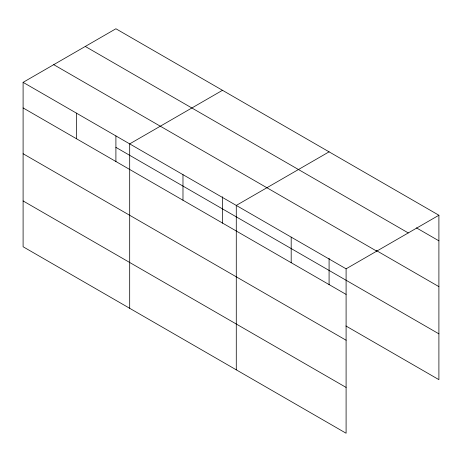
<?xml version="1.0" encoding="UTF-8"?>
<svg xmlns="http://www.w3.org/2000/svg" width="462" height="462" viewBox="0 0 462 462"><rect width="100%" height="100%" fill="white"/><g stroke="black" fill="none" stroke-linecap="round" stroke-linejoin="round"><path stroke-width="0.69" d="M346.096 340.223L346.096 268.826L23.1 82.346L23.1 246.754L346.096 433.235L346.096 340.223L23.1 153.742M345.928 325.976L438.9 379.654L438.9 215.246L115.904 28.765L23.1 82.346M222.493 90.304L129.689 143.884L129.689 308.293M329.083 151.842L236.278 205.423L236.278 369.831M346.096 268.826L438.9 215.246M416.435 227.864L438.9 240.829M85.279 46.448L408.275 232.929M376.501 250.618L438.9 286.642M53.725 64.663L376.721 251.143M115.904 147.361L438.9 333.841M23.1 107.929L346.096 294.41M23.1 200.941L346.096 387.422M329.083 258.281L329.083 284.754M291.187 237.127L291.187 262.711M222.493 196.743L222.493 223.215M182.981 174.653L182.981 200.237M115.904 135.92L115.904 161.677M76.392 113.115L76.392 138.698"/></g></svg>
